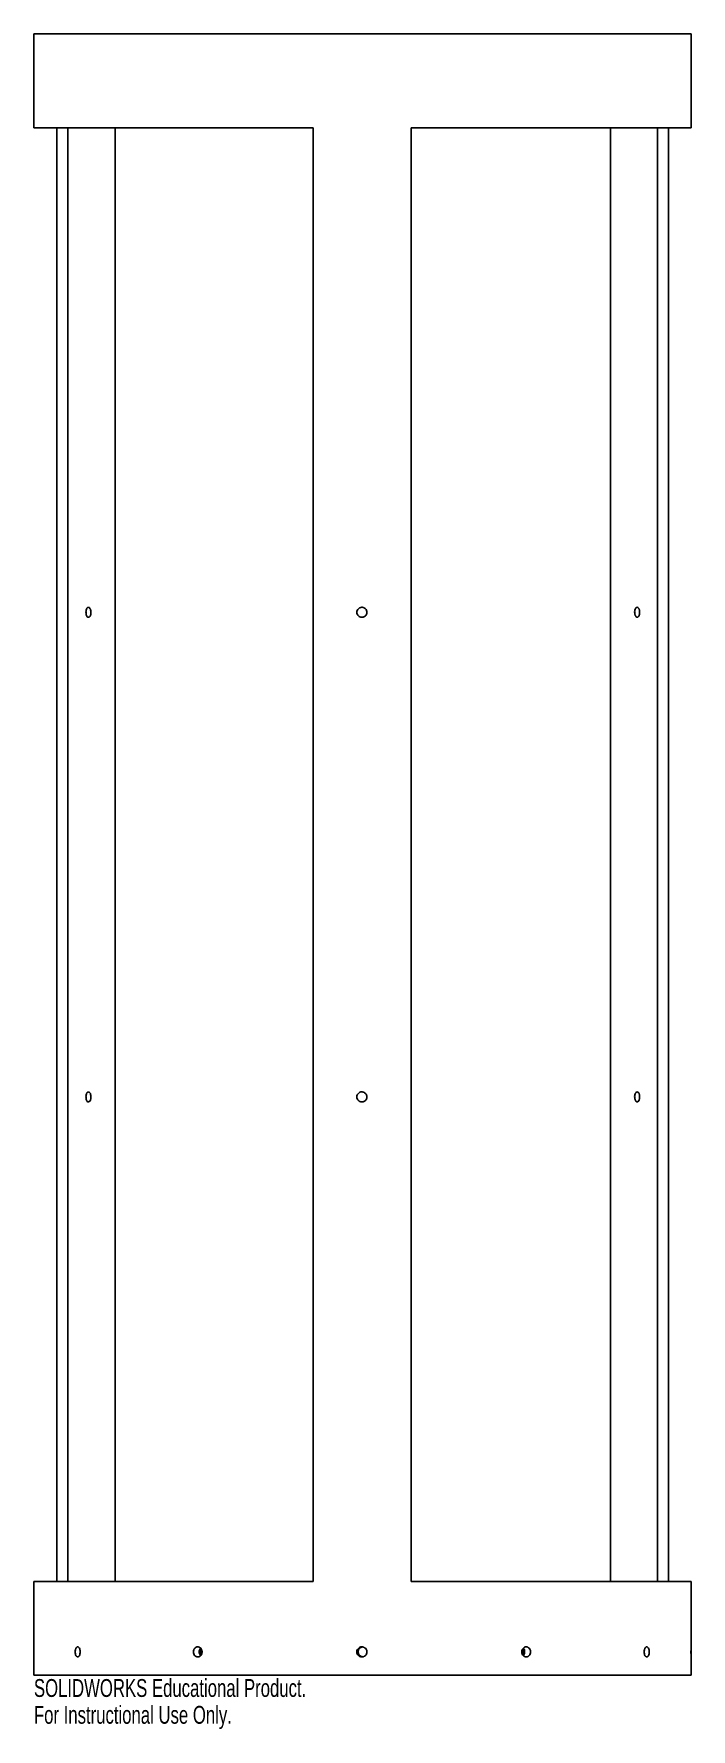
# Model space of a CAD drawing. Header units: inches. Extents: x -3.5 to 3.5, y -9.3 to 8.8.
import ezdxf

# ---------------------------------------------------------------- set-up
doc = ezdxf.new("R2010")
doc.units = ezdxf.units.IN
doc.header["$MEASUREMENT"] = 0
doc.styles.add('SLDTEXTSTYLE0', font='TXT', dxfattribs={"width": 0.7})

msp = doc.modelspace()

# ---------------------------------------------------------------- linework, layer by layer
at = {"color": 7, "linetype": 'Continuous', "lineweight": 25}
for p, q in [((-3.5, 8.75), (-3.5, 7.75)), ((-3.5, 8.75), (3.5, 8.75)), ((3.5, 7.75), (3.5, 8.75)), ((-0.525, 7.75), (-3.5, 7.75)), ((-3.256, 7.75), (-3.256, -7.75)), ((-3.14, 7.75), (-3.14, -7.75)), ((-2.636, 7.75), (-2.636, -7.75)), ((-0.525, 7.75), (-0.525, -7.75)), ((3.5, 7.75), (0.517, 7.75)), ((0.517, 7.75), (0.517, -7.75)), ((2.642, 7.75), (2.642, -7.75)), ((3.143, 7.75), (3.143, -7.75)), ((3.259, 7.75), (3.259, -7.75)), ((-3.5, -7.75), (-3.5, -8.447)), ((-0.525, -7.75), (-3.5, -7.75)), ((3.5, -7.75), (0.517, -7.75)), ((3.5, -8.447), (3.5, -7.75)), ((-3.5, -8.552), (-3.5, -8.75)), ((3.5, -8.75), (3.5, -8.552)), ((-3.5, -8.75), (3.5, -8.75))]:
    msp.add_line(p, q, dxfattribs=at)
for points, knots in [([(-2.923, 2.636), (-2.926, 2.635), (-2.93, 2.633), (-2.934, 2.628), (-2.936, 2.626), (-2.938, 2.621), (-2.939, 2.619), (-2.942, 2.61), (-2.944, 2.604), (-2.946, 2.591), (-2.946, 2.584), (-2.945, 2.573), (-2.945, 2.57), (-2.944, 2.563), (-2.943, 2.56), (-2.941, 2.551), (-2.938, 2.546), (-2.933, 2.537), (-2.93, 2.534), (-2.925, 2.531), (-2.923, 2.53), (-2.92, 2.53), (-2.918, 2.53), (-2.913, 2.531), (-2.909, 2.534), (-2.903, 2.54), (-2.9, 2.545), (-2.897, 2.553), (-2.896, 2.556), (-2.895, 2.563), (-2.894, 2.566), (-2.893, 2.573), (-2.893, 2.576), (-2.892, 2.583), (-2.892, 2.586), (-2.893, 2.597), (-2.894, 2.604), (-2.897, 2.613), (-2.898, 2.616), (-2.9, 2.621), (-2.902, 2.623), (-2.906, 2.63), (-2.909, 2.633), (-2.916, 2.637), (-2.919, 2.637), (-2.923, 2.636)], [0, 0, 0, 0, 0.0625, 0.0625, 0.09375, 0.09375, 0.125, 0.125, 0.1875, 0.1875, 0.25, 0.25, 0.28125, 0.28125, 0.3125, 0.3125, 0.375, 0.375, 0.4375, 0.4375, 0.46875, 0.46875, 0.5, 0.5, 0.5625, 0.5625, 0.625, 0.625, 0.65625, 0.65625, 0.6875, 0.6875, 0.71875, 0.71875, 0.75, 0.75, 0.8125, 0.8125, 0.84375, 0.84375, 0.875, 0.875, 0.9375, 0.9375, 1, 1, 1, 1]), ([(-0.06, 2.583), (-0.06, 2.576), (-0.059, 2.569), (-0.055, 2.56), (-0.053, 2.557), (-0.049, 2.551), (-0.047, 2.548), (-0.039, 2.541), (-0.033, 2.537), (-0.021, 2.531), (-0.014, 2.53), (-0.003, 2.53), (0, 2.53), (0.007, 2.532), (0.01, 2.533), (0.02, 2.537), (0.026, 2.541), (0.036, 2.551), (0.04, 2.556), (0.044, 2.566), (0.045, 2.569), (0.046, 2.576), (0.047, 2.58), (0.047, 2.59), (0.045, 2.597), (0.04, 2.61), (0.036, 2.616), (0.029, 2.623), (0.026, 2.626), (0.02, 2.63), (0.017, 2.631), (0.011, 2.634), (0.007, 2.635), (0, 2.636), (-0.003, 2.637), (-0.014, 2.637), (-0.021, 2.635), (-0.03, 2.631), (-0.033, 2.63), (-0.039, 2.626), (-0.042, 2.623), (-0.049, 2.616), (-0.053, 2.61), (-0.058, 2.597), (-0.06, 2.59), (-0.06, 2.583)], [0, 0, 0, 0, 0.0625, 0.0625, 0.09375, 0.09375, 0.125, 0.125, 0.1875, 0.1875, 0.25, 0.25, 0.28125, 0.28125, 0.3125, 0.3125, 0.375, 0.375, 0.4375, 0.4375, 0.46875, 0.46875, 0.5, 0.5, 0.5625, 0.5625, 0.625, 0.625, 0.65625, 0.65625, 0.6875, 0.6875, 0.71875, 0.71875, 0.75, 0.75, 0.8125, 0.8125, 0.84375, 0.84375, 0.875, 0.875, 0.9375, 0.9375, 1, 1, 1, 1]), ([(2.923, 2.636), (2.919, 2.635), (2.916, 2.633), (2.911, 2.628), (2.91, 2.626), (2.907, 2.621), (2.906, 2.619), (2.903, 2.61), (2.901, 2.604), (2.899, 2.591), (2.899, 2.584), (2.9, 2.573), (2.9, 2.57), (2.901, 2.563), (2.902, 2.56), (2.905, 2.551), (2.907, 2.546), (2.913, 2.537), (2.916, 2.534), (2.921, 2.531), (2.923, 2.53), (2.926, 2.53), (2.928, 2.53), (2.933, 2.531), (2.936, 2.534), (2.942, 2.54), (2.945, 2.545), (2.948, 2.553), (2.949, 2.556), (2.95, 2.563), (2.951, 2.566), (2.952, 2.573), (2.952, 2.576), (2.952, 2.583), (2.952, 2.586), (2.952, 2.597), (2.951, 2.604), (2.948, 2.613), (2.947, 2.616), (2.945, 2.621), (2.944, 2.623), (2.94, 2.63), (2.936, 2.633), (2.93, 2.637), (2.926, 2.637), (2.923, 2.636)], [0, 0, 0, 0, 0.0625, 0.0625, 0.09375, 0.09375, 0.125, 0.125, 0.1875, 0.1875, 0.25, 0.25, 0.28125, 0.28125, 0.3125, 0.3125, 0.375, 0.375, 0.4375, 0.4375, 0.46875, 0.46875, 0.5, 0.5, 0.5625, 0.5625, 0.625, 0.625, 0.65625, 0.65625, 0.6875, 0.6875, 0.71875, 0.71875, 0.75, 0.75, 0.8125, 0.8125, 0.84375, 0.84375, 0.875, 0.875, 0.9375, 0.9375, 1, 1, 1, 1]), ([(-2.923, -2.531), (-2.926, -2.531), (-2.93, -2.534), (-2.934, -2.539), (-2.936, -2.541), (-2.938, -2.545), (-2.939, -2.548), (-2.942, -2.556), (-2.944, -2.563), (-2.946, -2.576), (-2.946, -2.583), (-2.945, -2.593), (-2.945, -2.597), (-2.944, -2.603), (-2.943, -2.607), (-2.941, -2.616), (-2.938, -2.621), (-2.933, -2.63), (-2.93, -2.633), (-2.925, -2.636), (-2.923, -2.636), (-2.92, -2.637), (-2.918, -2.637), (-2.913, -2.635), (-2.909, -2.633), (-2.903, -2.626), (-2.9, -2.622), (-2.897, -2.613), (-2.896, -2.61), (-2.895, -2.604), (-2.894, -2.601), (-2.893, -2.594), (-2.893, -2.591), (-2.892, -2.584), (-2.892, -2.58), (-2.893, -2.57), (-2.894, -2.563), (-2.897, -2.554), (-2.898, -2.551), (-2.9, -2.546), (-2.902, -2.543), (-2.906, -2.537), (-2.909, -2.534), (-2.916, -2.53), (-2.919, -2.53), (-2.923, -2.531)], [0, 0, 0, 0, 0.0625, 0.0625, 0.09375, 0.09375, 0.125, 0.125, 0.1875, 0.1875, 0.25, 0.25, 0.28125, 0.28125, 0.3125, 0.3125, 0.375, 0.375, 0.4375, 0.4375, 0.46875, 0.46875, 0.5, 0.5, 0.5625, 0.5625, 0.625, 0.625, 0.65625, 0.65625, 0.6875, 0.6875, 0.71875, 0.71875, 0.75, 0.75, 0.8125, 0.8125, 0.84375, 0.84375, 0.875, 0.875, 0.9375, 0.9375, 1, 1, 1, 1]), ([(-0.06, -2.583), (-0.06, -2.59), (-0.059, -2.597), (-0.055, -2.607), (-0.053, -2.61), (-0.049, -2.616), (-0.047, -2.619), (-0.039, -2.626), (-0.033, -2.63), (-0.021, -2.635), (-0.014, -2.637), (-0.003, -2.637), (0, -2.636), (0.007, -2.635), (0.01, -2.634), (0.02, -2.63), (0.026, -2.626), (0.036, -2.616), (0.04, -2.61), (0.044, -2.6), (0.045, -2.597), (0.046, -2.59), (0.047, -2.587), (0.047, -2.576), (0.045, -2.569), (0.04, -2.557), (0.036, -2.551), (0.029, -2.543), (0.026, -2.541), (0.02, -2.537), (0.017, -2.535), (0.011, -2.533), (0.007, -2.532), (0, -2.53), (-0.003, -2.53), (-0.014, -2.53), (-0.021, -2.531), (-0.03, -2.535), (-0.033, -2.537), (-0.039, -2.541), (-0.042, -2.543), (-0.049, -2.551), (-0.053, -2.556), (-0.058, -2.569), (-0.06, -2.576), (-0.06, -2.583)], [0, 0, 0, 0, 0.0625, 0.0625, 0.09375, 0.09375, 0.125, 0.125, 0.1875, 0.1875, 0.25, 0.25, 0.28125, 0.28125, 0.3125, 0.3125, 0.375, 0.375, 0.4375, 0.4375, 0.46875, 0.46875, 0.5, 0.5, 0.5625, 0.5625, 0.625, 0.625, 0.65625, 0.65625, 0.6875, 0.6875, 0.71875, 0.71875, 0.75, 0.75, 0.8125, 0.8125, 0.84375, 0.84375, 0.875, 0.875, 0.9375, 0.9375, 1, 1, 1, 1]), ([(2.923, -2.531), (2.919, -2.531), (2.916, -2.534), (2.911, -2.539), (2.91, -2.541), (2.907, -2.545), (2.906, -2.548), (2.903, -2.556), (2.901, -2.563), (2.899, -2.576), (2.899, -2.583), (2.9, -2.593), (2.9, -2.597), (2.901, -2.603), (2.902, -2.607), (2.905, -2.616), (2.907, -2.621), (2.913, -2.63), (2.916, -2.633), (2.921, -2.636), (2.923, -2.636), (2.926, -2.637), (2.928, -2.637), (2.933, -2.635), (2.936, -2.633), (2.942, -2.626), (2.945, -2.622), (2.948, -2.613), (2.949, -2.61), (2.95, -2.604), (2.951, -2.601), (2.952, -2.594), (2.952, -2.591), (2.952, -2.584), (2.952, -2.58), (2.952, -2.57), (2.951, -2.563), (2.948, -2.554), (2.947, -2.551), (2.945, -2.546), (2.944, -2.543), (2.94, -2.537), (2.936, -2.534), (2.93, -2.53), (2.926, -2.53), (2.923, -2.531)], [0, 0, 0, 0, 0.0625, 0.0625, 0.09375, 0.09375, 0.125, 0.125, 0.1875, 0.1875, 0.25, 0.25, 0.28125, 0.28125, 0.3125, 0.3125, 0.375, 0.375, 0.4375, 0.4375, 0.46875, 0.46875, 0.5, 0.5, 0.5625, 0.5625, 0.625, 0.625, 0.65625, 0.65625, 0.6875, 0.6875, 0.71875, 0.71875, 0.75, 0.75, 0.8125, 0.8125, 0.84375, 0.84375, 0.875, 0.875, 0.9375, 0.9375, 1, 1, 1, 1]), ([(-3.5, -8.447), (-3.5, -8.448), (-3.5, -8.451), (-3.5, -8.462), (-3.5, -8.477), (-3.5, -8.494), (-3.5, -8.512), (-3.5, -8.529), (-3.5, -8.543), (-3.5, -8.551), (-3.5, -8.552), (-3.5, -8.552)], [0, 0, 0, 0, 0.113397, 0.23019, 0.346993, 0.463798, 0.580595, 0.697387, 0.814187, 0.930994, 1, 1, 1, 1]), ([(-3.061, -8.5), (-3.061, -8.493), (-3.06, -8.486), (-3.058, -8.476), (-3.057, -8.473), (-3.055, -8.468), (-3.054, -8.465), (-3.051, -8.457), (-3.048, -8.453), (-3.041, -8.448), (-3.038, -8.447), (-3.033, -8.447), (-3.031, -8.447), (-3.028, -8.448), (-3.026, -8.449), (-3.021, -8.453), (-3.018, -8.457), (-3.013, -8.467), (-3.011, -8.473), (-3.009, -8.483), (-3.008, -8.486), (-3.008, -8.493), (-3.008, -8.497), (-3.008, -8.507), (-3.008, -8.514), (-3.011, -8.527), (-3.013, -8.533), (-3.017, -8.54), (-3.018, -8.542), (-3.021, -8.546), (-3.023, -8.548), (-3.026, -8.551), (-3.028, -8.552), (-3.031, -8.553), (-3.033, -8.553), (-3.038, -8.553), (-3.041, -8.552), (-3.046, -8.548), (-3.048, -8.546), (-3.05, -8.542), (-3.052, -8.54), (-3.055, -8.533), (-3.057, -8.527), (-3.06, -8.514), (-3.061, -8.507), (-3.061, -8.5)], [0, 0, 0, 0, 0.0625, 0.0625, 0.09375, 0.09375, 0.125, 0.125, 0.1875, 0.1875, 0.25, 0.25, 0.28125, 0.28125, 0.3125, 0.3125, 0.375, 0.375, 0.4375, 0.4375, 0.46875, 0.46875, 0.5, 0.5, 0.5625, 0.5625, 0.625, 0.625, 0.65625, 0.65625, 0.6875, 0.6875, 0.71875, 0.71875, 0.75, 0.75, 0.8125, 0.8125, 0.84375, 0.84375, 0.875, 0.875, 0.9375, 0.9375, 1, 1, 1, 1]), ([(-1.802, -8.5), (-1.802, -8.493), (-1.8, -8.486), (-1.797, -8.476), (-1.796, -8.473), (-1.792, -8.468), (-1.79, -8.465), (-1.784, -8.457), (-1.779, -8.453), (-1.768, -8.448), (-1.762, -8.447), (-1.753, -8.447), (-1.75, -8.447), (-1.744, -8.448), (-1.741, -8.449), (-1.733, -8.453), (-1.727, -8.457), (-1.719, -8.467), (-1.715, -8.473), (-1.712, -8.483), (-1.711, -8.486), (-1.71, -8.493), (-1.709, -8.497), (-1.709, -8.507), (-1.711, -8.514), (-1.715, -8.527), (-1.719, -8.533), (-1.725, -8.54), (-1.728, -8.542), (-1.733, -8.546), (-1.735, -8.548), (-1.741, -8.551), (-1.744, -8.552), (-1.75, -8.553), (-1.753, -8.553), (-1.762, -8.553), (-1.768, -8.552), (-1.776, -8.548), (-1.779, -8.546), (-1.784, -8.542), (-1.786, -8.54), (-1.792, -8.533), (-1.796, -8.527), (-1.8, -8.514), (-1.802, -8.507), (-1.802, -8.5)], [0, 0, 0, 0, 0.0625, 0.0625, 0.09375, 0.09375, 0.125, 0.125, 0.1875, 0.1875, 0.25, 0.25, 0.28125, 0.28125, 0.3125, 0.3125, 0.375, 0.375, 0.4375, 0.4375, 0.46875, 0.46875, 0.5, 0.5, 0.5625, 0.5625, 0.625, 0.625, 0.65625, 0.65625, 0.6875, 0.6875, 0.71875, 0.71875, 0.75, 0.75, 0.8125, 0.8125, 0.84375, 0.84375, 0.875, 0.875, 0.9375, 0.9375, 1, 1, 1, 1]), ([(-1.724, -8.462), (-1.726, -8.463), (-1.731, -8.468), (-1.737, -8.482), (-1.74, -8.499), (-1.737, -8.517), (-1.732, -8.531), (-1.726, -8.536), (-1.724, -8.538)], [0, 0, 0, 0, 0.083951, 0.290149, 0.496333, 0.702489, 0.908643, 1, 1, 1, 1]), ([(-1.718, -8.531), (-1.72, -8.528), (-1.725, -8.521), (-1.728, -8.506), (-1.727, -8.488), (-1.724, -8.475), (-1.719, -8.47), (-1.719, -8.469)], [0, 0, 0, 0, 0.1395315, 0.4098026, 0.6800521, 0.9502902, 1, 1, 1, 1]), ([(-0.06, -8.5), (-0.06, -8.493), (-0.059, -8.486), (-0.055, -8.476), (-0.053, -8.473), (-0.049, -8.468), (-0.047, -8.465), (-0.039, -8.457), (-0.033, -8.453), (-0.021, -8.448), (-0.014, -8.447), (-0.003, -8.447), (0, -8.447), (0.007, -8.448), (0.01, -8.449), (0.02, -8.453), (0.026, -8.457), (0.036, -8.467), (0.04, -8.473), (0.044, -8.483), (0.045, -8.486), (0.046, -8.493), (0.047, -8.497), (0.047, -8.507), (0.045, -8.514), (0.04, -8.527), (0.036, -8.533), (0.029, -8.54), (0.026, -8.542), (0.02, -8.546), (0.017, -8.548), (0.011, -8.551), (0.007, -8.552), (0, -8.553), (-0.003, -8.553), (-0.014, -8.553), (-0.021, -8.552), (-0.03, -8.548), (-0.033, -8.546), (-0.039, -8.542), (-0.042, -8.54), (-0.049, -8.533), (-0.053, -8.527), (-0.058, -8.514), (-0.06, -8.507), (-0.06, -8.5)], [0, 0, 0, 0, 0.0625, 0.0625, 0.09375, 0.09375, 0.125, 0.125, 0.1875, 0.1875, 0.25, 0.25, 0.28125, 0.28125, 0.3125, 0.3125, 0.375, 0.375, 0.4375, 0.4375, 0.46875, 0.46875, 0.5, 0.5, 0.5625, 0.5625, 0.625, 0.625, 0.65625, 0.65625, 0.6875, 0.6875, 0.71875, 0.71875, 0.75, 0.75, 0.8125, 0.8125, 0.84375, 0.84375, 0.875, 0.875, 0.9375, 0.9375, 1, 1, 1, 1]), ([(-0.001, -8.552), (-0.006, -8.551), (-0.017, -8.549), (-0.032, -8.538), (-0.042, -8.524), (-0.047, -8.506), (-0.046, -8.488), (-0.039, -8.471), (-0.027, -8.458), (-0.013, -8.45), (-0.004, -8.448), (0, -8.447)], [0, 0, 0, 0, 0.10205, 0.21978, 0.337521, 0.455265, 0.572999, 0.690729, 0.808466, 0.926211, 1, 1, 1, 1]), ([(1.698, -8.5), (1.698, -8.493), (1.699, -8.486), (1.703, -8.476), (1.704, -8.473), (1.707, -8.468), (1.709, -8.465), (1.716, -8.457), (1.721, -8.453), (1.732, -8.448), (1.738, -8.447), (1.747, -8.447), (1.75, -8.447), (1.756, -8.448), (1.759, -8.449), (1.767, -8.453), (1.772, -8.457), (1.781, -8.467), (1.784, -8.473), (1.788, -8.483), (1.789, -8.486), (1.79, -8.493), (1.79, -8.497), (1.79, -8.507), (1.789, -8.514), (1.784, -8.527), (1.781, -8.533), (1.775, -8.54), (1.772, -8.542), (1.767, -8.546), (1.765, -8.548), (1.759, -8.551), (1.756, -8.552), (1.75, -8.553), (1.747, -8.553), (1.738, -8.553), (1.732, -8.552), (1.724, -8.548), (1.721, -8.546), (1.716, -8.542), (1.714, -8.54), (1.707, -8.533), (1.704, -8.527), (1.699, -8.514), (1.698, -8.507), (1.698, -8.5)], [0, 0, 0, 0, 0.0625, 0.0625, 0.09375, 0.09375, 0.125, 0.125, 0.1875, 0.1875, 0.25, 0.25, 0.28125, 0.28125, 0.3125, 0.3125, 0.375, 0.375, 0.4375, 0.4375, 0.46875, 0.46875, 0.5, 0.5, 0.5625, 0.5625, 0.625, 0.625, 0.65625, 0.65625, 0.6875, 0.6875, 0.71875, 0.71875, 0.75, 0.75, 0.8125, 0.8125, 0.84375, 0.84375, 0.875, 0.875, 0.9375, 0.9375, 1, 1, 1, 1]), ([(1.719, -8.469), (1.717, -8.472), (1.712, -8.479), (1.709, -8.494), (1.71, -8.512), (1.714, -8.525), (1.718, -8.53), (1.718, -8.531)], [0, 0, 0, 0, 0.146256, 0.416723, 0.68717, 0.957607, 1, 1, 1, 1]), ([(1.713, -8.539), (1.713, -8.538), (1.718, -8.535), (1.724, -8.523), (1.728, -8.506), (1.727, -8.488), (1.722, -8.472), (1.716, -8.465), (1.713, -8.462)], [0, 0, 0, 0, 0.018219, 0.224843, 0.431472, 0.638085, 0.844689, 1, 1, 1, 1]), ([(3.001, -8.5), (3.001, -8.493), (3.001, -8.486), (3.003, -8.476), (3.004, -8.473), (3.006, -8.468), (3.007, -8.465), (3.011, -8.457), (3.014, -8.453), (3.021, -8.448), (3.024, -8.447), (3.029, -8.447), (3.031, -8.447), (3.035, -8.448), (3.036, -8.449), (3.041, -8.453), (3.044, -8.457), (3.049, -8.467), (3.051, -8.473), (3.053, -8.483), (3.053, -8.486), (3.054, -8.493), (3.054, -8.497), (3.054, -8.507), (3.053, -8.514), (3.051, -8.527), (3.049, -8.533), (3.045, -8.54), (3.044, -8.542), (3.041, -8.546), (3.04, -8.548), (3.036, -8.551), (3.035, -8.552), (3.031, -8.553), (3.03, -8.553), (3.024, -8.553), (3.021, -8.552), (3.016, -8.548), (3.014, -8.546), (3.011, -8.542), (3.01, -8.54), (3.006, -8.533), (3.004, -8.527), (3.001, -8.514), (3.001, -8.507), (3.001, -8.5)], [0, 0, 0, 0, 0.0625, 0.0625, 0.09375, 0.09375, 0.125, 0.125, 0.1875, 0.1875, 0.25, 0.25, 0.28125, 0.28125, 0.3125, 0.3125, 0.375, 0.375, 0.4375, 0.4375, 0.46875, 0.46875, 0.5, 0.5, 0.5625, 0.5625, 0.625, 0.625, 0.65625, 0.65625, 0.6875, 0.6875, 0.71875, 0.71875, 0.75, 0.75, 0.8125, 0.8125, 0.84375, 0.84375, 0.875, 0.875, 0.9375, 0.9375, 1, 1, 1, 1]), ([(3.499, -8.5), (3.499, -8.495), (3.499, -8.49), (3.5, -8.481), (3.5, -8.476), (3.5, -8.464), (3.5, -8.457), (3.5, -8.448), (3.5, -8.446), (3.5, -8.448), (3.5, -8.451), (3.5, -8.462), (3.5, -8.47), (3.5, -8.488), (3.5, -8.498), (3.5, -8.517), (3.5, -8.527), (3.5, -8.538), (3.5, -8.541), (3.5, -8.547), (3.5, -8.549), (3.5, -8.55)], [0, 0, 0, 0, 0.0625, 0.0625, 0.125, 0.125, 0.25, 0.25, 0.375, 0.375, 0.5, 0.5, 0.625, 0.625, 0.75, 0.75, 0.875, 0.875, 0.9375, 0.9375, 1, 1, 1, 1]), ([(3.5, -8.552), (3.5, -8.553), (3.5, -8.554), (3.5, -8.551), (3.5, -8.542), (3.5, -8.528), (3.499, -8.513), (3.499, -8.504), (3.499, -8.5)], [0, 0, 0, 0, 0.081256, 0.279817, 0.478384, 0.676973, 0.875568, 1, 1, 1, 1])]:
    msp.add_open_spline(points, degree=3, knots=knots, dxfattribs=at)

# ---------------------------------------------------------------- texts
at = {"color": 7, "linetype": 'Continuous', "char_height": 0.1903, "attachment_point": 1, "style": 'SLDTEXTSTYLE0'}
for s, insert in [('SOLIDWORKS Educational Product.', (-3.5, -8.79)), ('For Instructional Use Only.', (-3.5, -9.076))]:
    msp.add_mtext(s, dxfattribs=dict(at, insert=insert))

doc.saveas('drawing.dxf')
